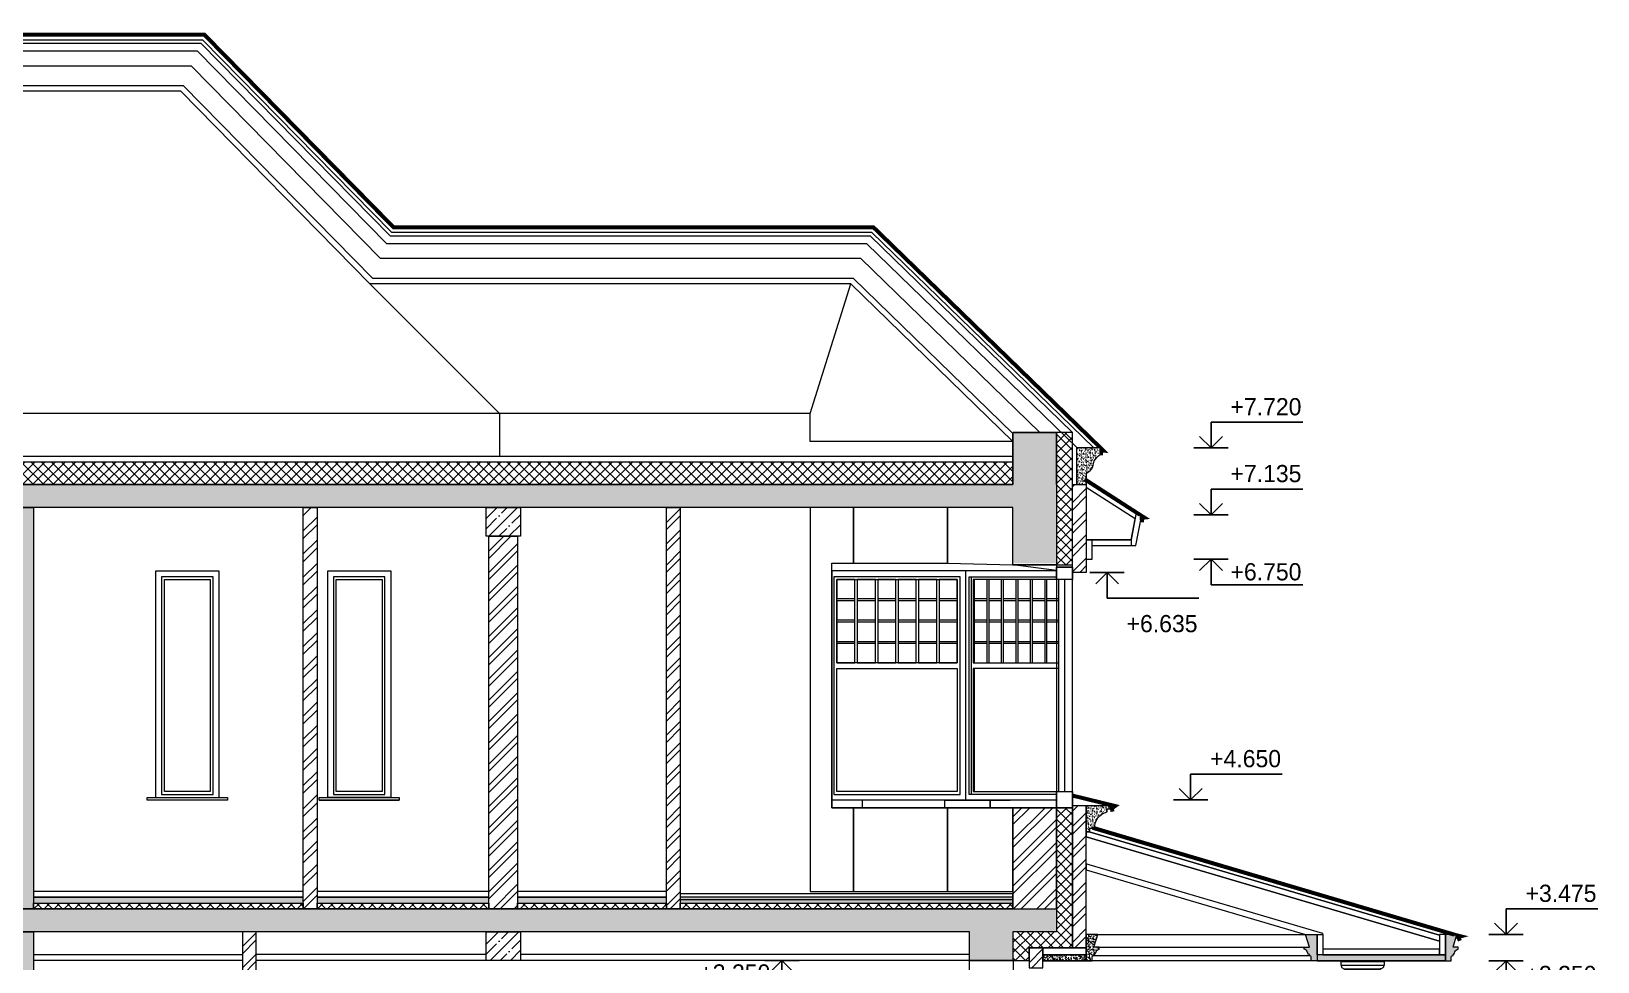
# Model space of a CAD drawing. Header units: millimetres. Extents: x 1177761 to 1329492, y 746793 to 827002.
# Drawn here: x 1310962 to 1324634, y 761739 to 769855 of the extents above; entities that cross this region are included whole.
import ezdxf

# ---------------------------------------------------------------- set-up
doc = ezdxf.new("R2010")
doc.units = ezdxf.units.MM
doc.linetypes.add('HIDDEN', pattern=[9.525, 6.35, -3.175])
doc.layers.add('mark', color=4, linetype='Continuous')
doc.layers.add('wall', color=5, linetype='Continuous', lineweight=30)
doc.styles.add('PStudio', font='pstudio.shx')
pattern_1 = [(45, (-514109.56, 1378656.587), (-44.1941738, 44.1941738), []), (135, (-514109.56, 1378656.587), (-44.1941738, -44.1941738), [])]
pattern_2 = [(45, (-509931.05, 1337656.59), (-88.388348, 88.388348), []), (45, (-509842.66, 1337656.59), (-88.388348, 88.388348), [156.25, -31.25, 0, -31.25])]
pattern_3 = [(45, (32828.37, 1378656.59), (-101.027881, 101.027881), []), (45, (32895.73, 1378656.59), (-101.027881, 101.027881), [])]
pattern_4 = [(45, (-509931.05, 1337656.59), (-92.807765, 92.807765), []), (45, (-509869.18, 1337656.59), (-92.807765, 92.807765), [])]
pattern_5 = [(172.5, (-514109.56, 1378656.587), (-19.76890684, -21.10519776), [0, -22.8, 0, -25.5, 0, -24.375]), (142.5, (-514109.56, 1378656.587), (-48.70469595, -11.16206266), [0, -12.3, 0, -20.55, 0, -7.875]), (102.5, (-514096.514, 1378643.54), (-33.09048575, 32.9704391), [0, -7.5, 0, -27, 0, -35.25]), (92.5, (-514096.514, 1378643.54), (-41.1939428, 22.57563245), [0, -3.75, 0, -17.7, 0, -20.25])]

# ---------------------------------------------------------------- blocks, each defined once
blk = doc.blocks.new('COLUMN')
at = {"color": 0, "linetype": 'ByBlock', "lineweight": -2}
for p, q in [((108, 3875), (108, 3874)), ((108, 3874), (134, 3874)), ((108, 3874), (110, 3874)), ((110, 3874), (112, 3873)), ((112, 3873), (113, 3872)), ((113, 3872), (114, 3871)), ((114, 3871), (115, 3869)), ((115, 3869), (115, 3867)), ((115, 3867), (141, 3867)), ((117, 3867), (117, 3836)), ((117, 3836), (117, 3835)), ((117, 3835), (142, 3835)), ((119, 3835), (119, 3830)), ((119, 3830), (121, 3825)), ((134, 3874), (206, 3874)), ((141, 3867), (210, 3867)), ((142, 3835), (211, 3835)), ((206, 3874), (305, 3874)), ((210, 3867), (305, 3867)), ((211, 3835), (305, 3835)), ((305, 3874), (404, 3874)), ((305, 3867), (400, 3867)), ((305, 3835), (399, 3835)), ((399, 3835), (468, 3835)), ((400, 3867), (469, 3867)), ((404, 3874), (476, 3874)), ((468, 3835), (493, 3835)), ((469, 3867), (495, 3867)), ((476, 3874), (502, 3874)), ((491, 3830), (489, 3825)), ((491, 3835), (491, 3830)), ((493, 3867), (493, 3836)), ((493, 3836), (493, 3835)), ((496, 3871), (495, 3869)), ((495, 3869), (495, 3867)), ((497, 3872), (496, 3871)), ((498, 3873), (497, 3872)), ((500, 3874), (498, 3873)), ((502, 3874), (500, 3874)), ((502, 3875), (502, 3874)), ((121, 3825), (123, 3820)), ((123, 3820), (125, 3816)), ((125, 3816), (128, 3812)), ((128, 3812), (132, 3809)), ((132, 3809), (136, 3806)), ((136, 3806), (141, 3805)), ((141, 3805), (146, 3803)), ((146, 3803), (151, 3803)), ((151, 3803), (172, 3803)), ((151, 3803), (151, 3800)), ((151, 3800), (152, 3797)), ((152, 3797), (154, 3795)), ((154, 3795), (157, 3793)), ((157, 3793), (159, 3792)), ((159, 3792), (162, 3792)), ((184, 3711), (160, 1349)), ((162, 3792), (181, 3792)), ((162, 3792), (162, 3788)), ((162, 3788), (181, 3788)), ((162, 3788), (164, 3788)), ((163, 3739), (162, 3736)), ((162, 3736), (163, 3732)), ((166, 3742), (163, 3739)), ((163, 3732), (166, 3729)), ((164, 3788), (166, 3787)), ((166, 3787), (167, 3786)), ((170, 3743), (166, 3742)), ((166, 3729), (170, 3728)), ((167, 3786), (169, 3784)), ((169, 3784), (169, 3782)), ((169, 3782), (170, 3780)), ((170, 3780), (170, 3743)), ((170, 3743), (188, 3743)), ((170, 3728), (188, 3728)), ((172, 3803), (228, 3803)), ((174, 3721), (174, 3728)), ((176, 3721), (174, 3721)), ((209, 3721), (174, 3721)), ((178, 3720), (176, 3721)), ((180, 3719), (178, 3720)), ((181, 3718), (180, 3719)), ((181, 3792), (234, 3792)), ((181, 3788), (234, 3788)), ((183, 3716), (181, 3718)), ((184, 3715), (183, 3716)), ((184, 3713), (184, 3715)), ((184, 3711), (184, 3713)), ((184, 3711), (217, 3711)), ((188, 3743), (237, 3743)), ((188, 3728), (237, 3728)), ((270, 3721), (209, 3721)), ((217, 3711), (273, 3711)), ((228, 3803), (305, 3803)), ((234, 3792), (305, 3792)), ((234, 3788), (305, 3788)), ((237, 3743), (305, 3743)), ((237, 3728), (305, 3728)), ((340, 3721), (270, 3721)), ((273, 3711), (337, 3711)), ((305, 3803), (382, 3803)), ((305, 3792), (376, 3792)), ((305, 3788), (376, 3788)), ((305, 3743), (373, 3743)), ((305, 3728), (373, 3728)), ((337, 3711), (393, 3711)), ((401, 3721), (340, 3721)), ((373, 3743), (422, 3743)), ((373, 3728), (422, 3728)), ((376, 3792), (429, 3792)), ((376, 3788), (429, 3788)), ((382, 3803), (438, 3803)), ((393, 3711), (426, 3711)), ((436, 3721), (401, 3721)), ((422, 3743), (440, 3743)), ((422, 3728), (440, 3728)), ((426, 3715), (427, 3716)), ((426, 3713), (426, 3715)), ((426, 3711), (426, 3713)), ((426, 3711), (450, 1349)), ((427, 3716), (429, 3718)), ((429, 3792), (448, 3792)), ((429, 3788), (448, 3788)), ((429, 3718), (430, 3719)), ((430, 3719), (432, 3720)), ((432, 3720), (434, 3721)), ((434, 3721), (436, 3721)), ((436, 3721), (436, 3728)), ((438, 3803), (459, 3803)), ((441, 3782), (440, 3780)), ((440, 3780), (440, 3743)), ((440, 3743), (444, 3742)), ((444, 3729), (440, 3728)), ((443, 3786), (441, 3784)), ((441, 3784), (441, 3782)), ((444, 3787), (443, 3786)), ((446, 3788), (444, 3787)), ((444, 3742), (447, 3739)), ((447, 3732), (444, 3729)), ((448, 3788), (446, 3788)), ((447, 3739), (448, 3736)), ((448, 3736), (447, 3732)), ((451, 3792), (448, 3792)), ((448, 3792), (448, 3788)), ((453, 3793), (451, 3792)), ((456, 3795), (453, 3793)), ((458, 3797), (456, 3795)), ((459, 3800), (458, 3797)), ((464, 3803), (459, 3803)), ((459, 3803), (459, 3800)), ((469, 3805), (464, 3803)), ((474, 3806), (469, 3805)), ((478, 3809), (474, 3806)), ((482, 3812), (478, 3809)), ((485, 3816), (482, 3812)), ((487, 3820), (485, 3816)), ((489, 3825), (487, 3820)), ((106, 1291), (105, 1283)), ((105, 1283), (107, 1275)), ((105, 1257), (505, 1257)), ((105, 1178), (105, 1257)), ((108, 1299), (106, 1291)), ((107, 1275), (111, 1268)), ((113, 1305), (108, 1299)), ((111, 1268), (116, 1262)), ((119, 1310), (113, 1305)), ((116, 1262), (123, 1257)), ((127, 1314), (119, 1310)), ((135, 1315), (127, 1314)), ((135, 1315), (158, 1315)), ((137, 1325), (136, 1321)), ((136, 1321), (137, 1318)), ((139, 1327), (137, 1325)), ((137, 1318), (139, 1316)), ((142, 1328), (139, 1327)), ((139, 1316), (142, 1315)), ((142, 1328), (148, 1328)), ((150, 1337), (148, 1336)), ((148, 1336), (148, 1328)), ((148, 1336), (190, 1336)), ((148, 1328), (159, 1328)), ((153, 1337), (150, 1337)), ((155, 1338), (153, 1337)), ((156, 1340), (155, 1338)), ((158, 1342), (156, 1340)), ((159, 1344), (158, 1342)), ((158, 1315), (220, 1315)), ((160, 1346), (159, 1344)), ((159, 1328), (164, 1328)), ((160, 1349), (160, 1346)), ((160, 1349), (199, 1349)), ((164, 1328), (179, 1328)), ((179, 1328), (190, 1328)), ((190, 1336), (263, 1336)), ((190, 1328), (208, 1328)), ((199, 1349), (266, 1349)), ((208, 1328), (224, 1328)), ((220, 1315), (305, 1315)), ((224, 1328), (245, 1328)), ((245, 1328), (263, 1328)), ((263, 1336), (347, 1336)), ((263, 1328), (284, 1328)), ((266, 1349), (344, 1349)), ((284, 1328), (305, 1328)), ((305, 1328), (326, 1328)), ((305, 1315), (390, 1315)), ((326, 1328), (347, 1328)), ((344, 1349), (411, 1349)), ((347, 1336), (420, 1336)), ((347, 1328), (365, 1328)), ((365, 1328), (386, 1328)), ((386, 1328), (402, 1328)), ((390, 1315), (452, 1315)), ((402, 1328), (420, 1328)), ((411, 1349), (450, 1349)), ((420, 1336), (462, 1336)), ((420, 1328), (431, 1328)), ((431, 1328), (446, 1328)), ((446, 1328), (451, 1328)), ((450, 1349), (450, 1346)), ((450, 1346), (451, 1344)), ((451, 1344), (452, 1342)), ((451, 1328), (462, 1328)), ((452, 1342), (454, 1340)), ((452, 1315), (475, 1315)), ((454, 1340), (455, 1338)), ((455, 1338), (457, 1337)), ((457, 1337), (460, 1337)), ((460, 1337), (462, 1336)), ((462, 1336), (462, 1328)), ((462, 1328), (468, 1328)), ((468, 1328), (471, 1327)), ((471, 1316), (468, 1315)), ((471, 1327), (473, 1325)), ((473, 1318), (471, 1316)), ((473, 1325), (474, 1321)), ((474, 1321), (473, 1318)), ((475, 1315), (483, 1314)), ((483, 1314), (491, 1310)), ((494, 1262), (487, 1257)), ((491, 1310), (497, 1305)), ((499, 1268), (494, 1262)), ((497, 1305), (502, 1299)), ((503, 1275), (499, 1268)), ((502, 1299), (504, 1291)), ((505, 1283), (503, 1275)), ((504, 1291), (505, 1283)), ((505, 1178), (505, 1257)), ((16, 1178), (594, 1178)), ((16, 1165), (16, 1178)), ((16, 1165), (594, 1165)), ((26, 1165), (39, 1153)), ((39, 1153), (571, 1153)), ((40, 1109), (40, 1153)), ((40, 1109), (570, 1109)), ((53, 1109), (83, 1079)), ((557, 1109), (527, 1079)), ((570, 1109), (570, 1153)), ((584, 1165), (571, 1153)), ((594, 1165), (594, 1178)), ((83, 1079), (527, 1079)), ((88, 1062), (88, 1079)), ((88, 1062), (522, 1062)), ((99, 553), (99, 1062)), ((511, 553), (511, 1062)), ((522, 1062), (522, 1079)), ((86, 553), (524, 553)), ((86, 542), (86, 553)), ((524, 542), (524, 553)), ((48, 504), (562, 504)), ((48, 378), (48, 504)), ((51, 521), (559, 521)), ((51, 504), (51, 521)), ((62, 532), (548, 532)), ((62, 521), (62, 532)), ((74, 542), (536, 542)), ((74, 532), (74, 542)), ((536, 532), (536, 542)), ((548, 521), (548, 532)), ((559, 504), (559, 521)), ((562, 378), (562, 504)), ((0, 378), (610, 378)), ((0, 0), (0, 378)), ((610, 0), (610, 378)), ((0, 0), (610, 0))]:
    blk.add_line(p, q, dxfattribs=at)
blk = doc.blocks.new('H LEVEL4')
at = {"color": 0, "linetype": 'ByBlock'}
for p, q in [((16, 4.5), (0, 4.5)), ((0, 0), (0, 4.5)), ((3, 0), (-3, 0)), ((-2, 2), (0, 0)), ((0, 0), (2, 2))]:
    blk.add_line(p, q, dxfattribs=at)
at = {"color": 0, "linetype": 'ByBlock', "style": 'PStudio'}
blk.add_attdef('OTM', (3.4, 5.7), '', height=2, dxfattribs=at)
blk = doc.blocks.new('H LEVEL2')
at = {"color": 0, "linetype": 'ByBlock'}
for p, q in [((3, 0), (-3, 0)), ((-2, -2), (0, 0)), ((0, 0), (2, -2)), ((0, 0), (0, -4.5)), ((16, -4.5), (0, -4.5))]:
    blk.add_line(p, q, dxfattribs=at)
at = {"color": 0, "linetype": 'ByBlock', "style": 'PStudio'}
blk.add_attdef('OTM', (3.4, -3.7), '', height=2, dxfattribs=at)

msp = doc.modelspace()

# ---------------------------------------------------------------- hatches: boundary and pattern name
at = {"layer": 'wall', "lineweight": 20, "ltscale": 50}
h = msp.add_hatch(dxfattribs=at)
h.set_pattern_fill('ANSI35', color=250, scale=500, style=0)
h.set_pattern_definition(pattern_2)
h.paths.add_polyline_path([(1319530, 765900), (1289710, 765900), (1319530, 765900), (1319530, 766355), (1319910, 766355), (1319910, 765900), (1319910, 765215), (1319530, 765215), (1319530, 765700), (1289710, 765700), (1289710, 765215), (1289330, 765215), (1289330, 765900), (1289330, 766520), (1289710, 766520), (1289710, 765900)])
at = {"layer": 'wall', "lineweight": 20, "ltscale": 100}
h = msp.add_hatch(dxfattribs=at)
h.set_pattern_fill('ANSI37', color=250, scale=500, style=0)
h.set_pattern_definition(pattern_1)
h.paths.add_polyline_path([(1319910, 765200), (1320050, 765200), (1320050, 766355), (1319910, 766355)])
at = {"layer": 'wall', "lineweight": 20, "ltscale": 50}
h = msp.add_hatch(dxfattribs=at)
h.set_pattern_fill('AR-SAND', color=250, scale=15, angle=135, style=0)
h.set_pattern_definition(pattern_5)
h.paths.add_polyline_path([(1320292, 766162), (1320292, 766220), (1320085, 766220), (1320085, 765900), (1320135, 765900), (1320173, 765900), (1320173, 766001, 0.182448), (1320227, 766056, -0.035959), (1320240, 766107, -0.106304)])
at = {"layer": 'wall', "lineweight": 20, "ltscale": 100}
h = msp.add_hatch(dxfattribs=at)
h.set_pattern_fill('ANSI37', color=250, scale=500, style=0)
h.set_pattern_definition(pattern_1)
h.paths.add_polyline_path([(1289710, 766100), (1319530, 766100), (1319530, 765900), (1289710, 765900)])
h = msp.add_hatch(dxfattribs=at)
h.set_pattern_fill('ANSI32', color=250, scale=15, style=0)
h.set_pattern_definition(pattern_3)
h.paths.add_polyline_path([(1320050, 765900), (1320170, 765900), (1320170, 765135), (1320050, 765135)])
h = msp.add_hatch(dxfattribs=at)
h.set_pattern_fill('ANSI32', color=250, scale=15, style=0)
h.set_pattern_definition(pattern_3)
h.paths.add_polyline_path([(1320050, 765900), (1320170, 765900), (1320170, 765135), (1320050, 765135)])
at = {"layer": 'wall', "lineweight": 20, "ltscale": 50}
h = msp.add_hatch(dxfattribs=at)
h.set_pattern_fill('ANSI35', color=250, scale=500, style=0)
h.set_pattern_definition(pattern_2)
h.paths.add_polyline_path([(1310781, 765700), (1310981, 765700), (1310981, 762200), (1310781, 762200)])
h.paths.add_polyline_path([(1310781, 762000), (1310981, 762000), (1310981, 761100), (1310781, 761100)])
h.paths.add_polyline_path([(1305981, 762000), (1306181, 762000), (1306181, 761100), (1305981, 761100)])
h.paths.add_polyline_path([(1298180, 765700), (1298380, 765700), (1298380, 764550), (1298180, 764550)])
h.paths.add_polyline_path([(1298180, 758300), (1298380, 758300), (1298380, 762000), (1298180, 762000)])
h.paths.add_polyline_path([(1293380, 765700), (1293580, 765700), (1293580, 762200), (1293380, 762200)])
h.paths.add_polyline_path([(1293380, 762000), (1293580, 762000), (1293580, 758300), (1293380, 758300)])
at = {"layer": 'wall', "lineweight": 20, "ltscale": 100}
h = msp.add_hatch(dxfattribs=at)
h.set_pattern_fill('ANSI32', color=250, scale=15, style=0)
h.set_pattern_definition(pattern_3)
h.paths.add_polyline_path([(1295004, 765700), (1295124, 765700), (1295124, 762200), (1295004, 762200)])
h.paths.add_polyline_path([(1296580, 762200), (1296700, 762200), (1296700, 765700), (1296580, 765700)])
h.paths.add_polyline_path([(1303620, 765700), (1303740, 765700), (1303740, 762200), (1303620, 762200)])
h.paths.add_polyline_path([(1308396, 765700), (1308516, 765700), (1308516, 762200), (1308396, 762200)])
h.paths.add_polyline_path([(1313456, 762200), (1313336, 762200), (1313336, 765700), (1313456, 765700)])
at = {"layer": 'wall', "lineweight": 20, "ltscale": 50}
h = msp.add_hatch(dxfattribs=at)
h.set_pattern_fill('ANSI35', color=250, scale=500, style=0)
h.set_pattern_definition(pattern_2)
h.paths.add_polyline_path([(1315231, 765450), (1315231, 765700), (1314931, 765700), (1314931, 765450)])
at = {"layer": 'wall', "lineweight": 20, "ltscale": 100}
h = msp.add_hatch(dxfattribs=at)
h.set_pattern_fill('ANSI32', color=250, scale=350, style=0)
h.set_pattern_definition(pattern_4)
h.paths.add_polyline_path([(1316506, 762688), (1316626, 762688), (1316626, 765363), (1316506, 765363)])
h.paths.add_polyline_path([(1316626, 762688), (1316506, 762688), (1316506, 762200), (1316626, 762200)])
h.paths.add_polyline_path([(1316626, 765700), (1316506, 765700), (1316506, 765363), (1316626, 765363)])
h = msp.add_hatch(dxfattribs=at)
h.set_pattern_fill('ANSI32', color=250, scale=350, style=0)
h.set_pattern_definition(pattern_4)
h.paths.add_polyline_path([(1315206, 765450), (1314956, 765450), (1314956, 762200), (1315206, 762200), (1315206, 762275), (1315206, 762350)])
h = msp.add_hatch(dxfattribs=at)
h.set_pattern_fill('ANSI32', color=250, scale=15, style=0)
h.set_pattern_definition(pattern_3)
h.paths.add_polyline_path([(1319910, 763082), (1319530, 763082), (1319530, 762200), (1319910, 762200)])
h.paths.add_polyline_path([(1320170, 763098), (1320050, 763098), (1320050, 761860), (1320170, 761860)])
h.paths.add_polyline_path([(1319791, 761860), (1319671, 761860), (1319671, 761750), (1319671, 761685), (1319791, 761685)])
h = msp.add_hatch(dxfattribs=at)
h.set_pattern_fill('ANSI32', color=250, scale=15, style=0)
h.set_pattern_definition(pattern_3)
h.paths.add_polyline_path([(1319910, 763082), (1319530, 763082), (1319530, 762200), (1319910, 762200)])
h.paths.add_polyline_path([(1320170, 763098), (1320050, 763098), (1320050, 761860), (1320170, 761860)])
h.paths.add_polyline_path([(1319791, 761860), (1319671, 761860), (1319671, 761750), (1319671, 761685), (1319791, 761685)])
h = msp.add_hatch(dxfattribs=at)
h.set_pattern_fill('ANSI37', color=250, scale=500, style=0)
h.set_pattern_definition(pattern_1)
h.paths.add_polyline_path([(1320050, 763082), (1319910, 763082), (1319910, 762000), (1319530, 762000), (1319530, 761750), (1319671, 761750), (1319671, 761860), (1319791, 761860), (1320050, 761860)])
h = msp.add_hatch(dxfattribs=at)
h.set_pattern_fill('ANSI37', color=250, scale=500, style=0)
h.set_pattern_definition(pattern_1)
h.paths.add_polyline_path([(1320050, 763082), (1319910, 763082), (1319910, 762000), (1319530, 762000), (1319530, 761750), (1319671, 761750), (1319671, 761860), (1319791, 761860), (1320050, 761860)])
at = {"layer": 'wall', "lineweight": 20, "ltscale": 50}
h = msp.add_hatch(dxfattribs=at)
h.set_pattern_fill('AR-SAND', color=250, scale=15, angle=135, style=0)
h.set_pattern_definition(pattern_5)
h.paths.add_polyline_path([(1320352, 763045), (1320352, 763072), (1320384, 763072), (1320384, 763098), (1320170, 763098), (1320170, 762872), (1320194, 762872), (1320200, 762872), (1320200, 762904), (1320242, 762904, -0.360488)])
h = msp.add_hatch(dxfattribs=at)
h.set_pattern_fill('ANSI35', color=250, scale=500, style=0)
h.set_pattern_definition(pattern_2)
h.paths.add_polyline_path([(1319910, 762200), (1319910, 762000), (1319530, 762000), (1319530, 761750), (1319151, 761750), (1319151, 762000), (1289730, 762000), (1289730, 761750), (1289430, 761750), (1289430, 762200)])
h = msp.add_hatch(dxfattribs=at)
h.set_pattern_fill('ANSI35', color=250, scale=500, style=0)
h.set_pattern_definition(pattern_2)
h.paths.add_polyline_path([(1319910, 762200), (1319910, 762000), (1319530, 762000), (1319530, 761750), (1319151, 761750), (1319151, 762000), (1289730, 762000), (1289730, 761750), (1289430, 761750), (1289430, 762200)])
at = {"layer": 'wall', "lineweight": 20}
h = msp.add_hatch(dxfattribs=at)
h.set_pattern_fill('AR-CONC', color=250, scale=20, style=0)
h.set_pattern_definition([(50, (781736.57, 209871.36), (143.452037, -12.550427), [15, -165]), (355, (781736.57, 209871.36), (-27.750267, 150.438427), [12, -132]), (100.4514, (781748.53, 209870.31), (115.701876, 137.887908), [12.748038, -140.228422]), (46.1842, (781736.57, 209911.36), (213.44821, -33.103803), [22.5, -247.5]), (96.6356, (781754.36, 209908.6), (186.93254, 194.823574), [19.12206, -210.3426]), (351.1842, (781736.57, 209911.36), (186.93239, 194.82372), [18, -198]), (21, (781756.57, 209901.36), (119.38141, -80.523778), [15, -165]), (326, (781756.57, 209901.36), (48.663066, 145.03001), [12, -132]), (71.4514, (781766.52, 209894.65), (168.044526, 64.5061), [12.748038, -140.228422]), (37.5, (781736.574, 209871.357), (2.431971, 66.5787708), [0, -130.4, 0, -134, 0, -132.5]), (7.5, (781736.574, 209871.36), (52.6139075, 78.8823424), [0, -76.4, 0, -127.4, 0, -50.5]), (327.5, (781691.974, 209871.357), (106.7644872, -4.5109743), [0, -50, 0, -156, 0, -207]), (317.5, (781671.97, 209871.36), (116.637234, 20.020996), [0, -65, 0, -103.6, 0, -147])])
h.paths.add_polyline_path([(1316626, 762300), (1319530, 762300), (1319530, 762250), (1316626, 762250)])
h.paths.add_polyline_path([(1315206, 762300), (1316506, 762300), (1316506, 762250), (1315206, 762250)])
h.paths.add_polyline_path([(1313456, 762300), (1314956, 762300), (1314956, 762250), (1313456, 762250)])
h.paths.add_polyline_path([(1310981, 762300), (1313336, 762300), (1313336, 762250), (1310981, 762250)])
h.paths.add_polyline_path([(1308516, 762300), (1310781, 762300), (1310781, 762250), (1308516, 762250)])
h.paths.add_polyline_path([(1303740, 762300), (1308396, 762300), (1308396, 762250), (1303740, 762250)])
h.paths.add_polyline_path([(1296700, 762300), (1303620, 762300), (1303620, 762250), (1296700, 762250)])
h.paths.add_polyline_path([(1295124, 762300), (1296580, 762300), (1296580, 762250), (1295124, 762250)])
h.paths.add_polyline_path([(1293580, 762300), (1295004, 762300), (1295004, 762250), (1293580, 762250)])
h.paths.add_polyline_path([(1289710, 762300), (1293380, 762300), (1293380, 762250), (1289710, 762250)])
at = {"layer": 'wall', "lineweight": 20, "ltscale": 100}
h = msp.add_hatch(dxfattribs=at)
h.set_pattern_fill('ANSI37', color=250, scale=500, style=0)
h.set_pattern_definition(pattern_1)
h.paths.add_polyline_path([(1316626, 762250), (1319530, 762250), (1319530, 762200), (1316626, 762200)])
h.paths.add_polyline_path([(1315206, 762250), (1316506, 762250), (1316506, 762200), (1315206, 762200)])
h.paths.add_polyline_path([(1313456, 762250), (1314956, 762250), (1314956, 762200), (1313456, 762200)])
h.paths.add_polyline_path([(1310981, 762250), (1313336, 762250), (1313336, 762200), (1310981, 762200)])
h.paths.add_polyline_path([(1308516, 762250), (1310781, 762250), (1310781, 762200), (1308516, 762200)])
h.paths.add_polyline_path([(1303740, 762250), (1308396, 762250), (1308396, 762200), (1303740, 762200)])
h.paths.add_polyline_path([(1296700, 762250), (1303620, 762250), (1303620, 762200), (1296700, 762200)])
h.paths.add_polyline_path([(1295124, 762250), (1296580, 762250), (1296580, 762200), (1295124, 762200)])
h.paths.add_polyline_path([(1293580, 762250), (1295004, 762250), (1295004, 762200), (1293580, 762200)])
h.paths.add_polyline_path([(1289710, 762250), (1293380, 762250), (1293380, 762200), (1289710, 762200)])
h = msp.add_hatch(dxfattribs=at)
h.set_pattern_fill('ANSI32', color=250, scale=350, style=0)
h.set_pattern_definition(pattern_4)
h.paths.add_polyline_path([(1312926, 762000), (1312806, 762000), (1312806, 761750), (1312926, 761750)])
h.paths.add_polyline_path([(1312926, 761750), (1312806, 761750), (1312806, 761100), (1312926, 761100)])
at = {"layer": 'wall', "lineweight": 20, "ltscale": 50}
h = msp.add_hatch(dxfattribs=at)
h.set_pattern_fill('ANSI35', color=250, scale=500, style=0)
h.set_pattern_definition(pattern_2)
h.paths.add_polyline_path([(1314931, 762000), (1314931, 761750), (1315231, 761750), (1315231, 762000)])
h = msp.add_hatch(dxfattribs=at)
h.set_pattern_fill('AR-SAND', color=250, scale=15, angle=135, style=0)
h.set_pattern_definition(pattern_5)
h.paths.add_polyline_path([(1320270, 761975), (1320170, 761975), (1320170, 761747), (1320220, 761747), (1320220, 761775, -0.414793), (1320237, 761792), (1320237, 761792), (1320237, 761801, 0.253222), (1320251, 761812), (1320255, 761825, -0.252309), (1320282, 761848), (1320282, 761865), (1320237, 761865)])
h.paths.add_polyline_path([(1320170, 761797), (1319791, 761797), (1319791, 761747), (1320170, 761747)])
h = msp.add_hatch(dxfattribs=at)
h.set_pattern_fill('AR-SAND', color=250, scale=15, angle=135, style=0)
h.set_pattern_definition(pattern_5)
h.paths.add_polyline_path([(1322184, 761973), (1322176, 761975), (1322083, 761975), (1322117, 761865), (1322072, 761865), (1322072, 761848, -0.252309), (1322099, 761825), (1322103, 761812, 0.253222), (1322117, 761801), (1322117, 761792), (1322117, 761792, -0.414793), (1322134, 761775), (1322134, 761747), (1322184, 761747)])
h.paths.add_polyline_path([(1323402, 761967), (1323373, 761975), (1323304, 761975), (1323304, 761797), (1323304, 761747), (1323354, 761747), (1323354, 761775, -0.414903), (1323371, 761792), (1323371, 761801, 0.253222), (1323385, 761812), (1323388, 761825, -0.252309), (1323416, 761848), (1323416, 761865), (1323371, 761865)])
h.paths.add_polyline_path([(1323304, 761797), (1323254, 761797), (1323254, 761797), (1322184, 761797), (1322184, 761747), (1322384, 761747), (1322384, 761747), (1323304, 761747)])

# ---------------------------------------------------------------- linework, layer by layer
at = {"layer": 'wall', "color": 250, "lineweight": 20, "ltscale": 50}
for p, q in [((1320220, 765369), (1320220, 765419)), ((1320561, 765419), (1320561, 765369)), ((1312049, 763172), (1312049, 765147)), ((1312049, 765147), (1312599, 765147)), ((1312049, 763172), (1312049, 765147)), ((1312049, 765147), (1312599, 765147)), ((1312549, 765097), (1312099, 765097)), ((1312099, 765097), (1312099, 763197)), ((1312549, 765097), (1312099, 765097)), ((1312099, 765097), (1312099, 763197)), ((1312124, 763222), (1312124, 765072)), ((1312124, 765072), (1312524, 765072)), ((1312124, 763222), (1312124, 765072)), ((1312124, 765072), (1312524, 765072)), ((1312524, 765072), (1312524, 763222)), ((1312524, 765072), (1312524, 763222)), ((1312549, 763197), (1312549, 765097)), ((1312549, 763197), (1312549, 765097)), ((1312599, 765147), (1312599, 763172)), ((1312599, 765147), (1312599, 763172)), ((1313549, 763172), (1313549, 765147)), ((1313549, 765147), (1314099, 765147)), ((1313549, 763172), (1313549, 765147)), ((1313549, 765147), (1314099, 765147)), ((1314049, 765097), (1313599, 765097)), ((1313599, 765097), (1313599, 763197)), ((1314049, 765097), (1313599, 765097)), ((1313599, 765097), (1313599, 763197)), ((1313624, 763222), (1313624, 765072)), ((1313624, 765072), (1314024, 765072)), ((1313624, 763222), (1313624, 765072)), ((1313624, 765072), (1314024, 765072)), ((1314024, 765072), (1314024, 763222)), ((1314024, 765072), (1314024, 763222)), ((1314049, 763197), (1314049, 765097)), ((1314049, 763197), (1314049, 765097)), ((1314099, 765147), (1314099, 763172)), ((1314099, 765147), (1314099, 763172)), ((1318114, 765147), (1317949, 765147)), ((1318114, 765147), (1317949, 765147)), ((1317949, 765147), (1317949, 763147)), ((1319068, 765097), (1317968, 765097)), ((1317968, 765097), (1317968, 763197)), ((1319068, 765097), (1317968, 765097)), ((1317968, 765097), (1317968, 763197)), ((1317993, 764347), (1317993, 765072)), ((1317993, 765072), (1319043, 765072)), ((1317993, 764347), (1317993, 765072)), ((1317993, 765072), (1319043, 765072)), ((1318151, 765072), (1317993, 765072)), ((1317993, 765072), (1317993, 764906)), ((1318935, 765147), (1318114, 765147)), ((1318935, 765147), (1318114, 765147)), ((1318151, 764347), (1318151, 765072)), ((1318151, 765072), (1318171, 765072)), ((1318171, 765072), (1318171, 764347)), ((1318330, 765072), (1318171, 765072)), ((1318330, 764347), (1318330, 765072)), ((1318330, 765072), (1318350, 765072)), ((1318350, 765072), (1318350, 764347)), ((1318508, 765072), (1318350, 765072)), ((1318508, 764347), (1318508, 765072)), ((1318508, 765072), (1318528, 765072)), ((1318528, 765072), (1318528, 764347)), ((1318686, 765072), (1318528, 765072)), ((1318686, 764347), (1318686, 765072)), ((1318686, 765072), (1318706, 765072)), ((1318706, 765072), (1318706, 764347)), ((1318865, 765072), (1318706, 765072)), ((1318865, 764347), (1318865, 765072)), ((1318865, 765072), (1318885, 765072)), ((1318885, 765072), (1318885, 764347)), ((1319043, 765072), (1318885, 765072)), ((1319910, 765147), (1318935, 765147)), ((1319910, 765147), (1318935, 765147)), ((1319043, 765072), (1319043, 764347)), ((1319043, 765072), (1319043, 764347)), ((1319043, 764906), (1319043, 765072)), ((1319068, 763197), (1319068, 765097)), ((1319068, 763197), (1319068, 765097)), ((1319118, 763147), (1319118, 765147)), ((1319118, 763147), (1319118, 765147)), ((1319149, 763197), (1319149, 765097)), ((1319149, 765097), (1319910, 765097)), ((1319149, 763197), (1319149, 765097)), ((1319167, 763197), (1319167, 765097)), ((1319167, 763197), (1319167, 765097)), ((1319927, 765072), (1319184, 765072)), ((1319184, 765072), (1319184, 764347)), ((1319927, 765072), (1319184, 765072)), ((1319184, 765072), (1319184, 764347)), ((1319195, 764906), (1319195, 765072)), ((1319195, 764906), (1319195, 765072)), ((1319305, 764347), (1319305, 765072)), ((1319305, 764347), (1319305, 765072)), ((1319319, 765072), (1319319, 764347)), ((1319319, 765072), (1319319, 764347)), ((1319431, 764347), (1319431, 765072)), ((1319431, 764347), (1319431, 765072)), ((1319446, 765072), (1319446, 764347)), ((1319446, 765072), (1319446, 764347)), ((1319557, 764347), (1319557, 765072)), ((1319557, 764347), (1319557, 765072)), ((1319572, 765072), (1319572, 764347)), ((1319572, 765072), (1319572, 764347)), ((1319684, 764347), (1319684, 765072)), ((1319684, 764347), (1319684, 765072)), ((1319698, 765072), (1319698, 764347)), ((1319698, 765072), (1319698, 764347)), ((1319810, 764347), (1319810, 765072)), ((1319810, 764347), (1319810, 765072)), ((1319824, 765072), (1319824, 764347)), ((1319824, 765072), (1319824, 764347)), ((1319927, 765072), (1319927, 763222)), ((1319927, 765072), (1319927, 763222)), ((1319980, 765072), (1319980, 763222)), ((1319980, 765072), (1319980, 763222)), ((1317993, 764886), (1317993, 764906)), ((1317993, 764906), (1318151, 764906)), ((1318171, 764906), (1318330, 764906)), ((1318350, 764906), (1318508, 764906)), ((1318528, 764906), (1318686, 764906)), ((1318706, 764906), (1318865, 764906)), ((1318885, 764906), (1319043, 764906)), ((1319043, 764906), (1319043, 764886)), ((1319193, 764886), (1319193, 764906)), ((1319193, 764906), (1319305, 764906)), ((1319193, 764886), (1319193, 764906)), ((1319193, 764906), (1319305, 764906)), ((1319319, 764906), (1319431, 764906)), ((1319319, 764906), (1319431, 764906)), ((1319446, 764906), (1319557, 764906)), ((1319446, 764906), (1319557, 764906)), ((1319572, 764906), (1319684, 764906)), ((1319572, 764906), (1319684, 764906)), ((1319698, 764906), (1319810, 764906)), ((1319698, 764906), (1319810, 764906)), ((1319824, 764906), (1319927, 764906)), ((1319824, 764906), (1319927, 764906)), ((1318151, 764886), (1317993, 764886)), ((1317993, 764886), (1317993, 764720)), ((1318330, 764886), (1318171, 764886)), ((1318508, 764886), (1318350, 764886)), ((1318686, 764886), (1318528, 764886)), ((1318865, 764886), (1318706, 764886)), ((1319043, 764886), (1318885, 764886)), ((1319043, 764720), (1319043, 764886)), ((1319305, 764886), (1319193, 764886)), ((1319305, 764886), (1319193, 764886)), ((1319195, 764720), (1319195, 764886)), ((1319195, 764720), (1319195, 764886)), ((1319431, 764886), (1319319, 764886)), ((1319431, 764886), (1319319, 764886)), ((1319557, 764886), (1319446, 764886)), ((1319557, 764886), (1319446, 764886)), ((1319684, 764886), (1319572, 764886)), ((1319684, 764886), (1319572, 764886)), ((1319810, 764886), (1319698, 764886)), ((1319810, 764886), (1319698, 764886)), ((1319927, 764886), (1319824, 764886)), ((1319927, 764886), (1319824, 764886)), ((1317993, 764720), (1318151, 764720)), ((1318151, 764700), (1317993, 764700)), ((1317993, 764700), (1317993, 764533)), ((1318171, 764720), (1318330, 764720)), ((1318330, 764700), (1318171, 764700)), ((1318350, 764720), (1318508, 764720)), ((1318508, 764700), (1318350, 764700)), ((1318528, 764720), (1318686, 764720)), ((1318686, 764700), (1318528, 764700)), ((1318706, 764720), (1318865, 764720)), ((1318865, 764700), (1318706, 764700)), ((1318885, 764720), (1319043, 764720)), ((1319043, 764700), (1318885, 764700)), ((1319043, 764720), (1319043, 764700)), ((1319043, 764533), (1319043, 764700)), ((1319193, 764700), (1319193, 764720)), ((1319193, 764720), (1319305, 764720)), ((1319193, 764700), (1319193, 764720)), ((1319193, 764720), (1319305, 764720)), ((1319305, 764700), (1319193, 764700)), ((1319305, 764700), (1319193, 764700)), ((1319195, 764533), (1319195, 764700)), ((1319195, 764533), (1319195, 764700)), ((1319319, 764720), (1319431, 764720)), ((1319319, 764720), (1319431, 764720)), ((1319431, 764700), (1319319, 764700)), ((1319431, 764700), (1319319, 764700)), ((1319446, 764720), (1319557, 764720)), ((1319446, 764720), (1319557, 764720)), ((1319557, 764700), (1319446, 764700)), ((1319557, 764700), (1319446, 764700)), ((1319572, 764720), (1319684, 764720)), ((1319572, 764720), (1319684, 764720)), ((1319684, 764700), (1319572, 764700)), ((1319684, 764700), (1319572, 764700)), ((1319698, 764720), (1319810, 764720)), ((1319698, 764720), (1319810, 764720)), ((1319810, 764700), (1319698, 764700)), ((1319810, 764700), (1319698, 764700)), ((1319824, 764720), (1319927, 764720)), ((1319824, 764720), (1319927, 764720)), ((1319927, 764700), (1319824, 764700)), ((1319927, 764700), (1319824, 764700)), ((1317993, 764513), (1317993, 764533)), ((1317993, 764533), (1318151, 764533)), ((1318151, 764513), (1317993, 764513)), ((1317993, 764513), (1317993, 764347)), ((1318171, 764533), (1318330, 764533)), ((1318330, 764513), (1318171, 764513)), ((1318350, 764533), (1318508, 764533)), ((1318508, 764513), (1318350, 764513)), ((1318528, 764533), (1318686, 764533)), ((1318686, 764513), (1318528, 764513)), ((1318706, 764533), (1318865, 764533)), ((1318865, 764513), (1318706, 764513)), ((1318885, 764533), (1319043, 764533)), ((1319043, 764513), (1318885, 764513)), ((1319043, 764533), (1319043, 764513)), ((1319043, 764347), (1319043, 764513)), ((1319193, 764513), (1319193, 764533)), ((1319193, 764533), (1319305, 764533)), ((1319193, 764513), (1319193, 764533)), ((1319193, 764533), (1319305, 764533)), ((1319305, 764513), (1319193, 764513)), ((1319305, 764513), (1319193, 764513)), ((1319195, 764347), (1319195, 764513)), ((1319195, 764347), (1319195, 764513)), ((1319319, 764533), (1319431, 764533)), ((1319319, 764533), (1319431, 764533)), ((1319431, 764513), (1319319, 764513)), ((1319431, 764513), (1319319, 764513)), ((1319446, 764533), (1319557, 764533)), ((1319446, 764533), (1319557, 764533)), ((1319557, 764513), (1319446, 764513)), ((1319557, 764513), (1319446, 764513)), ((1319572, 764533), (1319684, 764533)), ((1319572, 764533), (1319684, 764533)), ((1319684, 764513), (1319572, 764513)), ((1319684, 764513), (1319572, 764513)), ((1319698, 764533), (1319810, 764533)), ((1319698, 764533), (1319810, 764533)), ((1319810, 764513), (1319698, 764513)), ((1319810, 764513), (1319698, 764513)), ((1319824, 764533), (1319927, 764533)), ((1319824, 764533), (1319927, 764533)), ((1319927, 764513), (1319824, 764513)), ((1319927, 764513), (1319824, 764513)), ((1319043, 764347), (1317993, 764347)), ((1319043, 764347), (1317993, 764347)), ((1317993, 764347), (1318151, 764347)), ((1317993, 763222), (1317993, 764297)), ((1317993, 764297), (1319043, 764297)), ((1317993, 763222), (1317993, 764297)), ((1317993, 764297), (1319043, 764297)), ((1318171, 764347), (1318151, 764347)), ((1318171, 764347), (1318330, 764347)), ((1318350, 764347), (1318330, 764347)), ((1318350, 764347), (1318508, 764347)), ((1318528, 764347), (1318508, 764347)), ((1318528, 764347), (1318686, 764347)), ((1318706, 764347), (1318686, 764347)), ((1318706, 764347), (1318865, 764347)), ((1318885, 764347), (1318865, 764347)), ((1318885, 764347), (1319043, 764347)), ((1319043, 764297), (1319043, 763222)), ((1319043, 764297), (1319043, 763222)), ((1319184, 764347), (1319927, 764347)), ((1319184, 764347), (1319927, 764347)), ((1319927, 764297), (1319184, 764297)), ((1319184, 764297), (1319184, 763222)), ((1319927, 764297), (1319184, 764297)), ((1319184, 764297), (1319184, 763222)), ((1319195, 763222), (1319195, 764297)), ((1319195, 763222), (1319195, 764297)), ((1312099, 763197), (1312549, 763197)), ((1312099, 763197), (1312549, 763197)), ((1312524, 763222), (1312124, 763222)), ((1312524, 763222), (1312124, 763222)), ((1313474, 763147), (1314174, 763147)), ((1313474, 763147), (1314174, 763147)), ((1314099, 763172), (1313549, 763172)), ((1314099, 763172), (1313549, 763172)), ((1313599, 763197), (1314049, 763197)), ((1313599, 763197), (1314049, 763197)), ((1314024, 763222), (1313624, 763222)), ((1314024, 763222), (1313624, 763222)), ((1317968, 763197), (1319068, 763197)), ((1317968, 763197), (1319068, 763197)), ((1319043, 763222), (1317993, 763222)), ((1319043, 763222), (1317993, 763222)), ((1318935, 763147), (1319505, 763147)), ((1318935, 763147), (1319505, 763147)), ((1319910, 763197), (1319149, 763197)), ((1319910, 763197), (1319149, 763197)), ((1319184, 763222), (1319927, 763222)), ((1319184, 763222), (1319927, 763222)), ((1317949, 763082), (1318114, 763082)), ((1317949, 763082), (1318114, 763082)), ((1318114, 763082), (1318935, 763082)), ((1318114, 763082), (1318935, 763082)), ((1320270, 761975), (1322184, 761975)), ((1314931, 761800), (1312926, 761800)), ((1319151, 761800), (1315231, 761800)), ((1320237, 761792), (1322117, 761792)), ((1320282, 761865), (1322072, 761865)), ((1319151, 761750), (1312926, 761750))]:
    msp.add_line(p, q, dxfattribs=at)
at = {"layer": 'wall', "color": 250, "lineweight": 20, "ltscale": 50, "const_width": 20}
for points in [[(1320306, 766155), (1320306, 766190), (1320338, 766188), (1320298, 766228), (1318316, 768152), (1314128, 768152), (1312477, 769832), (1308706, 769832), (1307039, 768178), (1305376, 768178), (1304131, 769838), (1302886, 768178), (1301477, 768178), (1300232, 769838), (1298988, 768178), (1297322, 768178), (1295654, 769831), (1292184, 769831), (1288508, 766173), (1288540, 766177), (1288530, 766141)], [(1320306, 766155), (1320306, 766190), (1320338, 766188), (1320298, 766228), (1318316, 768152), (1314128, 768152), (1312477, 769832), (1308706, 769832), (1307039, 768178), (1305376, 768178), (1304131, 769838), (1302886, 768178), (1301477, 768178), (1300232, 769838), (1298988, 768178), (1297322, 768178), (1295654, 769831), (1292184, 769831), (1288508, 766173), (1288540, 766177), (1288530, 766141)], [(1320160, 765954), (1320652, 765637), (1320698, 765608), (1320662, 765604), (1320664, 765571)], [(1320160, 765954), (1320652, 765637), (1320698, 765608), (1320662, 765604), (1320664, 765571)], [(1320050, 763195), (1320439, 763100), (1320402, 763074), (1320406, 763049)], [(1320050, 763195), (1320439, 763100), (1320402, 763074), (1320406, 763049)], [(1320242, 762910), (1323404, 761976), (1323467, 761960), (1323426, 761949), (1323438, 761924)], [(1320260, 762904), (1323404, 761976), (1323467, 761960), (1323426, 761949), (1323438, 761924)]]:
    msp.add_lwpolyline(points, dxfattribs=at)
at = {"layer": 'wall', "color": 250, "linetype": 'HIDDEN', "lineweight": 20, "ltscale": 15, "const_width": 30}
for points in [[(1288540, 766139), (1288553, 766189), (1288536, 766186), (1292188, 769821), (1295650, 769821), (1297317, 768168), (1298993, 768168), (1300232, 769821), (1301472, 768168), (1302891, 768168), (1304131, 769821), (1305371, 768168), (1307043, 768168), (1308710, 769822), (1312473, 769822), (1314123, 768142), (1318312, 768142), (1320291, 766221), (1320313, 766200), (1320295, 766201), (1320295, 766201)], [(1320654, 765571), (1320651, 765613), (1320668, 765615), (1320647, 765629), (1320155, 765945)], [(1320396, 763047), (1320391, 763079), (1320415, 763096), (1320047, 763186)], [(1323429, 761920), (1323412, 761956), (1323427, 761960), (1323402, 761966), (1320225, 762904)]]:
    msp.add_lwpolyline(points, dxfattribs=at)
at = {"layer": 'wall', "color": 250, "lineweight": 20, "ltscale": 50}
for points in [[(1288626, 766220), (1292205, 769781), (1295634, 769781), (1297301, 768128), (1299013, 768128), (1300232, 769755), (1301452, 768128), (1302911, 768128), (1304131, 769755), (1305351, 768128), (1307059, 768128), (1308727, 769782), (1312456, 769782), (1314107, 768102), (1318296, 768102), (1320235, 766220)], [(1288626, 766220), (1292205, 769781), (1295634, 769781), (1297301, 768128), (1299013, 768128), (1300232, 769755), (1301452, 768128), (1302911, 768128), (1304131, 769755), (1305351, 768128), (1307059, 768128), (1308727, 769782), (1312456, 769782), (1314107, 768102), (1318296, 768102), (1320235, 766220)], [(1297289, 768098), (1299028, 768098), (1300232, 769705), (1301437, 768098), (1302926, 768098), (1304131, 769705), (1305336, 768098), (1307072, 768098), (1308739, 769752), (1312443, 769752), (1314094, 768072), (1318284, 768072), (1320050, 766355), (1319766, 766355)], [(1320292, 766220), (1320292, 766221), (1318312, 768142), (1314123, 768142), (1312473, 769822), (1308710, 769822), (1307043, 768168), (1307043, 768168), (1305371, 768168), (1304131, 769821), (1302891, 768168), (1302891, 768168), (1301472, 768168), (1300232, 769821), (1298993, 768168), (1297317, 768168)], [(1320091, 766220), (1318256, 768002), (1314065, 768002), (1312414, 769682), (1308768, 769682), (1307101, 768028), (1305301, 768028), (1304131, 769588), (1302961, 768028), (1301402, 768028), (1300232, 769588), (1299063, 768028), (1297260, 768028), (1295593, 769681), (1292246, 769681), (1288768, 766220)], [(1320091, 766220), (1318256, 768002), (1314065, 768002), (1312414, 769682), (1308768, 769682), (1307101, 768028), (1305301, 768028), (1304131, 769588), (1302961, 768028), (1301402, 768028), (1300232, 769588), (1299063, 768028), (1297260, 768028), (1295593, 769681), (1292246, 769681), (1288768, 766220)], [(1319766, 766355), (1318203, 767872), (1314010, 767872), (1312360, 769552), (1308821, 769552), (1307154, 767898), (1305236, 767898), (1304131, 769371), (1303026, 767898), (1301337, 767898), (1300232, 769371), (1299128, 767898), (1297206, 767898)], [(1289494, 766520), (1292370, 769381), (1295469, 769381), (1297136, 767728), (1299213, 767728), (1300232, 769088), (1301252, 767728), (1303111, 767728), (1304131, 769088), (1305151, 767728), (1307224, 767728), (1308891, 769382), (1312288, 769382), (1313939, 767702), (1318134, 767702), (1319530, 766347)], [(1289494, 766520), (1292370, 769381), (1295469, 769381), (1297136, 767728), (1299213, 767728), (1300232, 769088), (1301252, 767728), (1303111, 767728), (1304131, 769088), (1305151, 767728), (1307224, 767728), (1308891, 769382), (1312288, 769382), (1313939, 767702), (1318134, 767702), (1319530, 766347)], [(1319530, 766278), (1318114, 767652), (1313918, 767652), (1312267, 769332), (1308912, 769332), (1307245, 767678), (1305126, 767678), (1304131, 769005), (1303136, 767678), (1301227, 767678), (1300232, 769005), (1299238, 767678), (1297116, 767678), (1295449, 769331), (1292391, 769331), (1289565, 766520)], [(1319530, 766278), (1318114, 767652), (1313918, 767652), (1312267, 769332), (1308912, 769332), (1307245, 767678), (1305126, 767678), (1304131, 769005), (1303136, 767678), (1301227, 767678), (1300232, 769005), (1299238, 767678), (1297116, 767678), (1295449, 769331), (1292391, 769331), (1289565, 766520)], [(1313918, 767652), (1315050, 766520), (1315050, 766150)], [(1317759, 766520), (1318114, 767652)], [(1319530, 766278), (1317759, 766278), (1317759, 766520), (1289710, 766520)], [(1319910, 765900), (1319910, 766355), (1319530, 766355), (1319530, 765900)], [(1319910, 765900), (1319910, 765200), (1319530, 765200), (1319530, 765700), (1289710, 765700), (1289710, 765200), (1289330, 765200), (1289330, 765700), (1289330, 765900)], [(1323254, 761970), (1320194, 762872), (1320170, 762872), (1320170, 762827), (1323254, 761918)], [(1320194, 762872), (1323254, 761970)], [(1323254, 761918), (1320170, 762827)], [(1323304, 761903), (1323304, 761955)], [(1310981, 761800), (1312806, 761800)], [(1323304, 761747), (1319791, 761747), (1319791, 761860)], [(1312806, 761750), (1310981, 761750)], [(1322384, 761747), (1322184, 761747)]]:
    msp.add_lwpolyline(points, dxfattribs=at)
for points in [[(1319530, 765900), (1289710, 765900), (1319530, 765900), (1319530, 766355), (1319910, 766355), (1319910, 765900), (1319910, 765200), (1319530, 765200), (1319530, 765700), (1289710, 765700), (1289710, 765200), (1289330, 765200), (1289330, 765900), (1289330, 765900), (1289330, 766520), (1289710, 766520), (1289710, 765900)], [(1319910, 765200), (1320050, 765200), (1320050, 766355), (1319910, 766355)], [(1319910, 765200), (1320050, 765200), (1320050, 766355), (1319910, 766355)], [(1289710, 766150), (1319530, 766150), (1319530, 765900), (1289710, 765900)], [(1289710, 766150), (1319530, 766150), (1319530, 765900), (1289710, 765900)], [(1289710, 766100), (1319530, 766100), (1319530, 765900), (1289710, 765900)], [(1289710, 766100), (1319530, 766100), (1319530, 765900), (1289710, 765900)], [(1320050, 765900), (1320170, 765900), (1320170, 765135), (1320050, 765135)], [(1320050, 765900), (1320170, 765900), (1320170, 765135), (1320050, 765135)], [(1320170, 765876), (1320170, 765419), (1320561, 765419), (1320596, 765602)], [(1310781, 765700), (1310981, 765700), (1310981, 762200), (1310781, 762200)], [(1313456, 762200), (1313336, 762200), (1313336, 765700), (1313456, 765700)], [(1315231, 765450), (1314931, 765450), (1314931, 765700), (1315231, 765700)], [(1316506, 765700), (1316626, 765700), (1316626, 762200), (1316506, 762200)], [(1318139, 765700), (1317760, 765700), (1317760, 762350), (1318139, 762350), (1318139, 763082), (1317949, 763082), (1317949, 765215), (1318139, 765215)], [(1318960, 765700), (1318139, 765700), (1318139, 765215), (1318960, 765215)], [(1319530, 765700), (1318960, 765700), (1318960, 765215), (1319530, 765200)], [(1320651, 765622), (1320654, 765640), (1320603, 765640), (1320561, 765419), (1320170, 765419), (1320170, 765250), (1320220, 765250), (1320220, 765369), (1320603, 765369)], [(1314956, 765450), (1315206, 765450), (1315206, 762200), (1314956, 762200)], [(1319530, 765200), (1319910, 765200), (1319910, 765150), (1319530, 765200)], [(1320050, 765180), (1319910, 765180), (1319910, 763082), (1320050, 763082)], [(1319910, 765180), (1320050, 765180), (1320050, 765072), (1319910, 765072)], [(1320050, 765180), (1319910, 765180), (1319910, 763082), (1320050, 763082)], [(1319910, 765180), (1320050, 765180), (1320050, 765072), (1319910, 765072)], [(1312674, 763147), (1311974, 763147), (1311974, 763172), (1312674, 763172)], [(1314174, 763147), (1313474, 763147), (1313474, 763172), (1314174, 763172)], [(1317949, 763082), (1319330, 763082), (1319330, 763147), (1317949, 763147)], [(1318214, 763082), (1318935, 763082), (1318935, 763147), (1318214, 763147)], [(1319910, 763147), (1319330, 763147), (1319330, 763082), (1319910, 763082)], [(1319910, 763147), (1319330, 763147), (1319330, 763082), (1319910, 763082)], [(1319910, 763222), (1320050, 763222), (1320050, 763082), (1319910, 763082)], [(1319910, 763222), (1320050, 763222), (1320050, 763082), (1319910, 763082)], [(1318960, 763082), (1318139, 763082), (1318139, 762350), (1318960, 762350)], [(1319530, 763082), (1319330, 763082), (1319330, 763082), (1318960, 763082), (1318960, 762350), (1319530, 762350)], [(1320050, 763082), (1319910, 763082), (1319910, 762000), (1319530, 762000), (1319530, 761750), (1319671, 761750), (1319671, 761860), (1319791, 761860), (1320050, 761860)], [(1319910, 763082), (1319530, 763082), (1319530, 762200), (1319910, 762200)], [(1320050, 763082), (1319910, 763082), (1319910, 762000), (1319530, 762000), (1319530, 761750), (1319671, 761750), (1319671, 761860), (1319791, 761860), (1320050, 761860)], [(1319910, 763082), (1319530, 763082), (1319530, 762200), (1319910, 762200)], [(1320170, 763098), (1320050, 763098), (1320050, 761860), (1320170, 761860)], [(1320170, 763098), (1320050, 763098), (1320050, 761860), (1320170, 761860)], [(1322234, 761975), (1322234, 761983), (1320194, 762584), (1320170, 762591), (1320170, 762539), (1322083, 761975)], [(1313336, 762350), (1310981, 762350), (1310981, 762300), (1313336, 762300)], [(1314956, 762350), (1313456, 762350), (1313456, 762300), (1314956, 762300)], [(1316506, 762350), (1315206, 762350), (1315206, 762300), (1316506, 762300)], [(1319530, 762330), (1318960, 762330), (1318139, 762330), (1317760, 762330), (1316626, 762330), (1316626, 762280), (1319530, 762280)], [(1319910, 762200), (1319910, 762000), (1319530, 762000), (1319530, 761750), (1319151, 761750), (1319151, 762000), (1289730, 762000), (1289730, 761750), (1289430, 761750), (1289430, 762200), (1319910, 762200)], [(1319910, 762200), (1319910, 762000), (1319530, 762000), (1319530, 761750), (1319151, 761750), (1319151, 762000), (1289730, 762000), (1289730, 761750), (1289430, 761750), (1289430, 762200), (1319910, 762200)], [(1313336, 762300), (1310981, 762300), (1310981, 762200), (1313336, 762200)], [(1310981, 762250), (1313336, 762250), (1313336, 762200), (1310981, 762200)], [(1314956, 762300), (1313456, 762300), (1313456, 762200), (1314956, 762200)], [(1313456, 762250), (1314956, 762250), (1314956, 762200), (1313456, 762200)], [(1316506, 762300), (1315206, 762300), (1315206, 762200), (1316506, 762200)], [(1315206, 762250), (1316506, 762250), (1316506, 762200), (1315206, 762200)], [(1319530, 762300), (1316626, 762300), (1316626, 762200), (1319530, 762200)], [(1316626, 762250), (1319530, 762250), (1319530, 762200), (1316626, 762200)], [(1310781, 762000), (1310981, 762000), (1310981, 761100), (1310781, 761100)], [(1312806, 761100), (1312926, 761100), (1312926, 762000), (1312806, 762000)], [(1315231, 761750), (1314931, 761750), (1314931, 762000), (1315231, 762000)], [(1322184, 761975), (1322234, 761975), (1322234, 761797), (1322184, 761797)], [(1323254, 761797), (1323304, 761797), (1323304, 761975), (1323254, 761975)], [(1319791, 761860), (1319671, 761860), (1319671, 761750), (1319671, 761685), (1319791, 761685)], [(1319791, 761860), (1319671, 761860), (1319671, 761750), (1319671, 761685), (1319791, 761685)], [(1320170, 761860), (1319791, 761860), (1319791, 761797), (1320170, 761797)], [(1319791, 761747), (1320170, 761747), (1320170, 761797), (1319791, 761797)], [(1323304, 761797), (1322184, 761797), (1322184, 761747), (1322384, 761747), (1322384, 761747), (1323304, 761747)], [(1323254, 761847), (1322234, 761847), (1322234, 761797), (1323254, 761797)], [(1319151, 761750), (1319531, 761750), (1319531, 758500), (1319151, 758500)], [(1319151, 761750), (1319531, 761750), (1319531, 758500), (1319151, 758500)]]:
    msp.add_lwpolyline(points, close=True, dxfattribs=at)
for points in [[(1320240, 766107, -0.106304), (1320292, 766162), (1320292, 766220), (1320085, 766220), (1320085, 765900), (1320135, 765900), (1320173, 765900), (1320173, 766001, 0.182448), (1320227, 766056, -0.035959)], [(1320352, 763045), (1320352, 763072), (1320384, 763072), (1320384, 763098), (1320170, 763098), (1320170, 762872), (1320200, 762872), (1320200, 762904), (1320242, 762904, -0.360488)], [(1320352, 763045), (1320352, 763072), (1320384, 763072), (1320384, 763098), (1320170, 763098), (1320170, 762872), (1320200, 762872), (1320200, 762904), (1320242, 762904, -0.360488)], [(1320270, 761975), (1320170, 761975), (1320170, 761747), (1320220, 761747), (1320220, 761775, -0.414903), (1320237, 761792), (1320237, 761801, 0.253222), (1320251, 761812), (1320255, 761825, -0.252309), (1320282, 761848), (1320282, 761865), (1320237, 761865)], [(1322083, 761975), (1322184, 761975), (1322184, 761747), (1322134, 761747), (1322134, 761775, 0.414903), (1322117, 761792), (1322117, 761801, -0.253222), (1322103, 761812), (1322099, 761825, 0.252309), (1322072, 761848), (1322072, 761865), (1322117, 761865)], [(1323404, 761975), (1323304, 761975), (1323304, 761747), (1323354, 761747), (1323354, 761775, -0.414903), (1323371, 761792), (1323371, 761801, 0.253222), (1323385, 761812), (1323388, 761825, -0.252309), (1323416, 761848), (1323416, 761865), (1323371, 761865)]]:
    msp.add_lwpolyline(points, format="xyb", close=True, dxfattribs=at)

# ---------------------------------------------------------------- block references
at = {"layer": 'mark', "lineweight": 15, "ltscale": 50}
ref = msp.add_blockref('H LEVEL4', (1321259, 766220), dxfattribs=dict(at, xscale=50, yscale=50, zscale=50))
ref.add_attrib('OTM', '+7.720', (1321429, 766505), dxfattribs={"layer": '0', "color": 0, "linetype": 'ByBlock', "height": 150, "style": 'PStudio'})
ref = msp.add_blockref('H LEVEL4', (1321259, 765637), dxfattribs=dict(at, xscale=50, yscale=50, zscale=50))
ref.add_attrib('OTM', '+7.135', (1321429, 765922), dxfattribs={"layer": '0', "color": 0, "linetype": 'ByBlock', "height": 150, "style": 'PStudio'})
ref = msp.add_blockref('H LEVEL2', (1321259, 765250), dxfattribs=dict(at, xscale=50, yscale=50, zscale=50))
ref.add_attrib('OTM', '+6.750', (1321429, 765065), dxfattribs={"layer": '0', "color": 0, "linetype": 'ByBlock', "height": 150, "style": 'PStudio'})
ref = msp.add_blockref('H LEVEL2', (1320352, 765135), dxfattribs=dict(at, xscale=50, yscale=50, zscale=50))
ref.add_attrib('OTM', '+6.635', (1320522, 764613), dxfattribs={"layer": '0', "color": 0, "linetype": 'ByBlock', "height": 150, "style": 'PStudio'})
ref = msp.add_blockref('H LEVEL4', (1321081, 763150), dxfattribs=dict(at, xscale=50, yscale=50, zscale=50))
ref.add_attrib('OTM', '+4.650', (1321251, 763435), dxfattribs={"layer": '0', "color": 0, "linetype": 'ByBlock', "height": 150, "style": 'PStudio'})
ref = msp.add_blockref('H LEVEL4', (1323834, 761975), dxfattribs=dict(at, xscale=50, yscale=50, zscale=50))
ref.add_attrib('OTM', '+3.475', (1324004, 762260), dxfattribs={"layer": '0', "color": 0, "linetype": 'ByBlock', "height": 150, "style": 'PStudio'})
ref = msp.add_blockref('H LEVEL2', (1317513, 761750), dxfattribs=dict(at, xscale=-50, yscale=50, zscale=50))
ref.add_attrib('OTM', '+3.250', (1316793, 761565), dxfattribs={"layer": '0', "color": 0, "linetype": 'ByBlock', "height": 150, "style": 'PStudio'})
ref = msp.add_blockref('H LEVEL4', (1323834, 761747), dxfattribs=dict(at, xscale=-50, yscale=50, zscale=50, rotation=180))
ref.add_attrib('OTM', '+3.250', (1324004, 761552), dxfattribs={"layer": '0', "color": 0, "linetype": 'ByBlock', "height": 150, "style": 'PStudio'})
at = {"layer": 'wall', "color": 250, "lineweight": 20, "ltscale": 50}
msp.add_blockref('COLUMN', (1322276, 757872), dxfattribs=at)
msp.add_blockref('COLUMN', (1322276, 757872), dxfattribs=at)

doc.saveas('drawing.dxf')
